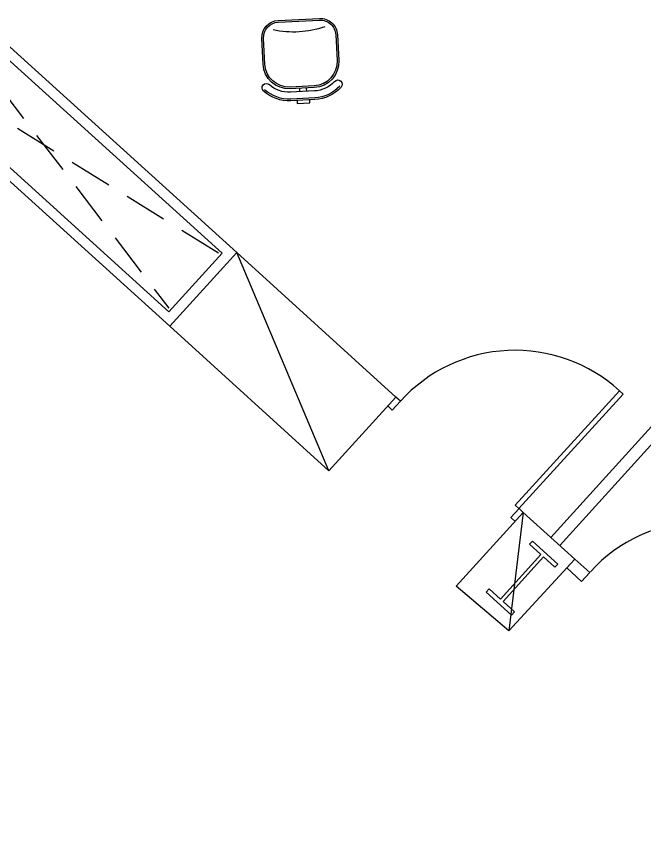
# Model space of a CAD drawing. Extents: x -1.7 to 87, y -33.6 to 19.
# Drawn here: x 73.685 to 77.332, y -17.586 to -12.744 of the extents above; entities that cross this region are included whole.
import ezdxf

# ---------------------------------------------------------------- set-up
doc = ezdxf.new("R2010")
doc.units = 0
doc.linetypes.add('HIDDEN', pattern=[0.375, 0.25, -0.125])
for name, color, linetype in [('AR-ARMÁRIOS', 2, 'Continuous'), ('AR-DIV', 2, 'Continuous'), ('AR-EST', 4, 'Continuous'), ('AR-MOB', 2, 'Continuous'), ('AR-PAR-ALV', 5, 'Continuous'), ('AR-PISO', 1, 'Continuous'), ('AR-POR', 1, 'Continuous'), ('AR-PRJ', 1, 'HIDDEN')]:
    doc.layers.add(name, color=color, linetype=linetype)

# ---------------------------------------------------------------- blocks, each defined once
blk = doc.blocks.new('porta 1')
at = {"layer": 'AR-PISO'}
blk.add_arc((2532.7584, 273.1663), 0.9, 55.5698, 145.7245, dxfattribs=at)
at = {"layer": 'AR-POR'}
blk.add_lwpolyline([(2532.7584, 273.1663), (2533.2673, 273.9086), (2533.292, 273.8916), (2532.7832, 273.1493), (2532.7584, 273.1663)], dxfattribs=at)
blk = doc.blocks.new('CADEIRA-S')
at = {"color": 2}
for p, q in [((0.0718, 0.2686), (-0.0682, 0.2686)), ((0.0718, 0.2186), (-0.0682, 0.2186)), ((0.0718, 0.1986), (-0.0682, 0.1986)), ((-0.2182, 0.0486), (-0.2182, -0.1014)), ((0.2218, -0.1014), (0.2218, 0.0486)), ((-0.1182, -0.2014), (0.1218, -0.2014))]:
    blk.add_line(p, q, dxfattribs=at)
at = {"color": 1}
for p, q in [((0.0718, 0.2586), (-0.0682, 0.2586)), ((-0.0148, 0.1986), (-0.0149, 0.2186)), ((0.0252, 0.1986), (0.0251, 0.2186)), ((0.0718, 0.1886), (-0.0682, 0.1886)), ((-0.2082, 0.0486), (-0.2082, -0.1014)), ((0.2118, -0.1014), (0.2118, 0.0486)), ((-0.1182, -0.1914), (0.1218, -0.1914))]:
    blk.add_line(p, q, dxfattribs=at)
at = {"color": 2}
blk.add_lwpolyline([(-0.032, 0.2686), (-0.032, 0.2867), (0.0426, 0.2867), (0.0426, 0.2686)], dxfattribs=at)
for centre, radius, start, end in [((-0.0682, 0.0486), 0.22, 90, 135), ((0.0718, 0.0486), 0.22, 45, 90), ((-0.2061, 0.1864), 0.025, 135, 315), ((-0.0682, 0.0486), 0.15, 90, 180), ((-0.0682, 0.0486), 0.17, 90, 135), ((0.0718, 0.0486), 0.17, 45, 90), ((0.0718, 0.0486), 0.15, 0, 90), ((0.2097, 0.1864), 0.025, 225, 45), ((-0.1182, -0.1014), 0.1, 180, 270), ((0.1218, -0.1014), 0.1, 270, 0)]:
    blk.add_arc(centre, radius, start, end, dxfattribs=at)
at = {"color": 1}
for centre, radius, start, end in [((-0.0682, 0.0486), 0.21, 90, 135), ((0.0718, 0.0486), 0.21, 45, 90), ((-0.0682, 0.0486), 0.14, 90, 180), ((0.0718, 0.0486), 0.14, 0, 90), ((-0.1182, -0.1014), 0.09, 180, 270), ((-0.0052, -0.6823), 0.5534, 73.6911, 105.2491), ((0.1218, -0.1014), 0.09, 270, 0)]:
    blk.add_arc(centre, radius, start, end, dxfattribs=at)
blk = doc.blocks.new('estacao de trabalho 290 x 150')
at = {"extrusion": (0, 0, -1), "zscale": -1, "rotation": 45.00000000000864}
blk.add_blockref('CADEIRA-S', (-0.9586, 1.0061), dxfattribs=at)

msp = doc.modelspace()

# ---------------------------------------------------------------- linework, layer by layer
at = {"layer": 'AR-ARMÁRIOS', "color": 1}
for p, q in [((75.4987, -15.3857), (74.9636, -14.1147)), ((76.6285, -15.6268), (76.5453, -16.3149))]:
    msp.add_line(p, q, dxfattribs=at)
at = {"layer": 'AR-ARMÁRIOS'}
for points in [[(72.7215, -12.8658), (74.5741, -14.5445), (74.9636, -14.1147), (73.111, -12.436)], [(76.6285, -15.6268), (76.9283, -15.8979), (76.5453, -16.3149), (76.2382, -16.0558), (76.6285, -15.6268)], [(76.9283, -15.8979), (77.0148, -15.9767), (76.9678, -16.0286), (76.8813, -15.9498), (76.9283, -15.8979)]]:
    msp.add_lwpolyline(points, dxfattribs=at)
at = {"layer": 'AR-ARMÁRIOS', "color": 1}
msp.add_lwpolyline([(73.1152, -12.5208), (72.8063, -12.8617), (74.5699, -14.4598), (74.8788, -14.1189)], close=True, dxfattribs=at)
at = {"layer": 'AR-DIV'}
for p, q in [((75.8411, -15.0078), (75.8677, -15.0319)), ((76.5569, -15.6564), (76.5814, -15.6786))]:
    msp.add_line(p, q, dxfattribs=at)
for points in [[(81.0272, -11.094), (76.7886, -15.7716)], [(81.0791, -11.141), (76.8405, -15.8186)], [(74.9636, -14.1147), (75.8882, -14.9559), (75.4987, -15.3857), (74.5741, -14.5445)], [(75.8677, -15.0319), (75.9147, -14.98), (75.8882, -14.9559)], [(76.5569, -15.6564), (76.6039, -15.6045)], [(76.6039, -15.6045), (76.6285, -15.6268)]]:
    msp.add_lwpolyline(points, dxfattribs=at)
at = {"layer": 'AR-EST'}
msp.add_lwpolyline([(76.6816, -15.793), (76.8298, -15.9272), (76.813, -15.9458), (76.7463, -15.8853), (76.5113, -16.1447), (76.578, -16.2051), (76.5612, -16.2237), (76.413, -16.0894), (76.4298, -16.0708), (76.4965, -16.1313), (76.7315, -15.8719), (76.6648, -15.8115), (76.6816, -15.793)], dxfattribs=at)
at = {"layer": 'AR-PAR-ALV'}
msp.add_lwpolyline([(85.1345, -14.276), (84.9048, -14.0679, 0.062555), (74.9662, -28.3369), (75.2407, -28.481, -0.062551)], format="xyb", close=True, dxfattribs=at)
at = {"layer": 'AR-PISO'}
msp.add_arc((77.6838, -16.5772), 0.8994, 47.8049, 137.7016, dxfattribs=at)
at = {"layer": 'AR-PRJ', "color": 1}
for p, q in [((73.1162, -12.542), (74.5689, -14.4386)), ((74.8576, -14.1199), (72.8275, -12.8606))]:
    msp.add_line(p, q, dxfattribs=at)
at = {"layer": 'AR-PRJ'}
for centre, radius, start, end in [((134.8232, -59.3998), 67.1354, 137.713601, 153.905048), ((141.5354, -64.2205), 73.6208, 138.52063, 153.207947)]:
    msp.add_arc(centre, radius, start, end, dxfattribs=at)

# ---------------------------------------------------------------- block references
at = {"layer": 'AR-MOB', "rotation": 227.8191666666673}
msp.add_blockref('estacao de trabalho 290 x 150', (75.2307, -11.5759), dxfattribs=at)
at = {"layer": 'AR-POR', "rotation": 352.1007914047071}
msp.add_blockref('porta 1', (-2469.6858, 61.9206), dxfattribs=at)

doc.saveas('drawing.dxf')
